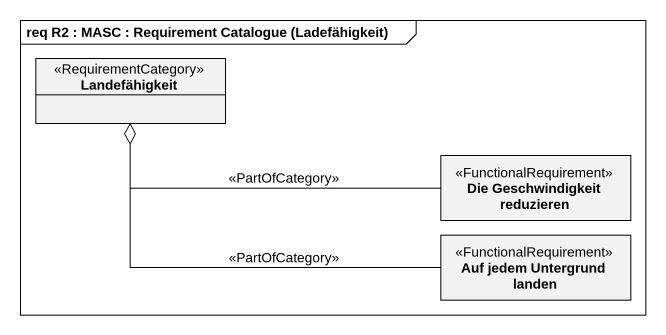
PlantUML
@startuml
mainframe req R2 : MASC : Requirement Catalogue (Ladefähigkeit)
hide circle
hide empty members
class Landefähigkeit <<RequirementCategory>>
class "Die Geschwindigkeit reduzieren" as Die_Geschwindigkeit <<FunctionalRequirement>>
class "Auf jedem Untergrund landen" as Auf_jedem_Untergrund_landen <<FunctionalRequirement>>
Die_Geschwindigkeit -left-o Landefähigkeit : <<PartOfCategory>>
Auf_jedem_Untergrund_landen -left-o Landefähigkeit : <<PartOfCategory>>
@enduml
